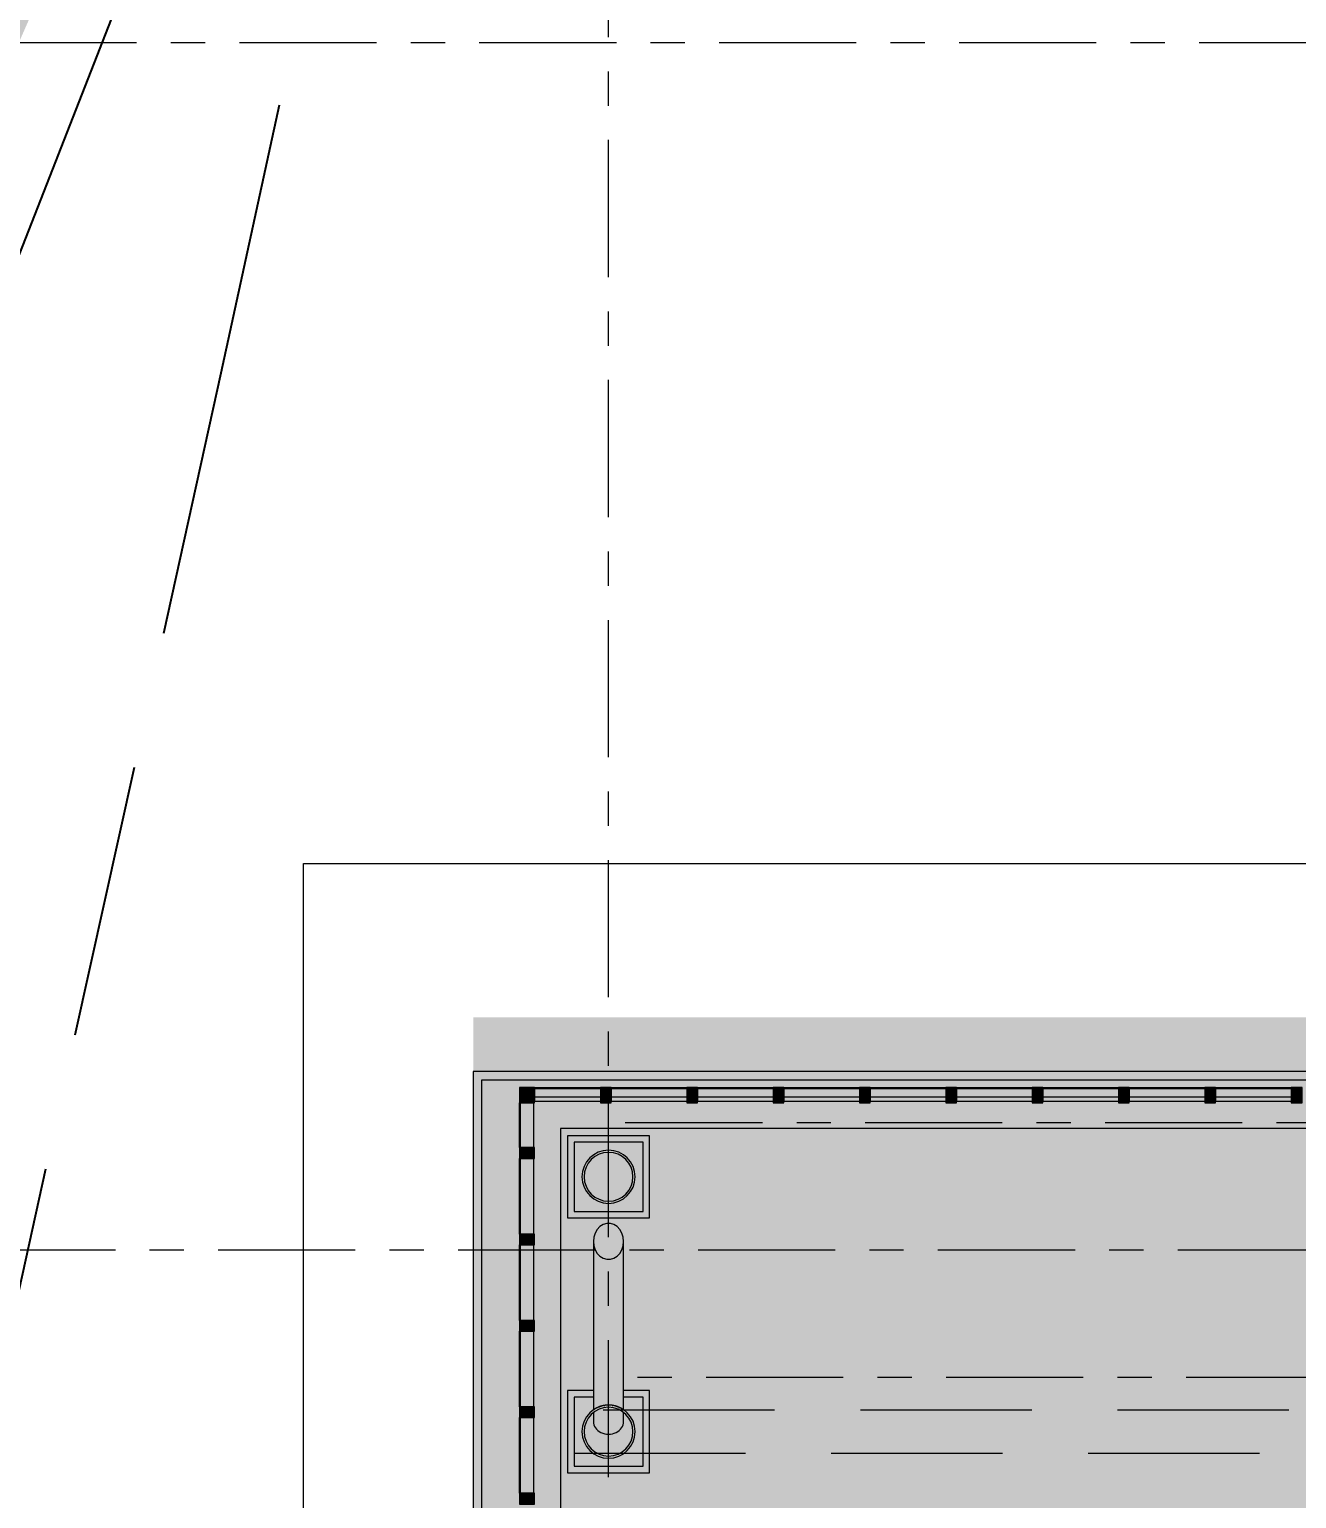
# Model space of a CAD drawing. Header units: metres. Extents: x 1156 to 2335, y -13 to 268.
# Drawn here: x 1236.02 to 1241.89, y 190.44 to 197.24 of the extents above; entities that cross this region are included whole.
import ezdxf

# ---------------------------------------------------------------- set-up
doc = ezdxf.new("R2010")
doc.units = ezdxf.units.M
doc.header["$LTSCALE"] = 0.05
doc.header["$PDMODE"] = 1
for name, pattern in [('Contínua', [0]), ('DASHEDX2', [38.1, 25.4, -12.7]), ('Grid Line', [0.022225, 0.0127, -0.003175, 0.003175, -0.003175]), ('HIDDEN2', [4.7625, 3.175, -1.5875]), ('Overhead 1_16_', [0.00258, 0.001587, -0.000992188])]:
    doc.linetypes.add(name, pattern=pattern)
doc.layers.get('0').update_dxf_attribs({"lineweight": 0})
for name, color, linetype, lineweight in [('A-FLOR', 7, 'Continuous', 9), ('A-FLOR-OVHD', 7, 'Overhead 1_16_', 5), ('A-GENM', 7, 'Continuous', 5), ('A-GENM-4', 7, 'Continuous', 9), ('A-GLAZ-CURT', 7, 'Continuous', 5), ('A-GLAZ-CWMG', 7, 'Continuous', 5), ('A-WALL-1', 7, 'Continuous', 9), ('ARQ_PAREDE', 3, 'Continuous', 5), ('I-WALL', 7, 'Continuous', 9), ('S-FNDN', 7, 'Continuous', 5)]:
    doc.layers.add(name, color=color, linetype=linetype, lineweight=lineweight)
for name, color, linetype, lineweight, true_color in [('A-GENM-2', 7, 'Continuous', 5, 0xe9e9e9), ('A-GENM-3', 7, 'Continuous', 5, 0xaeaeae), ('A-GLAZ-CWMG-1', 7, 'Continuous', 5, 0x74756c), ('A-WALL-PATT-8', 9, 'Continuous', 9, 0x808080), ('S-FNDN-1', 7, 'Continuous', 9, 0xd3d1cb), ('S-GRID-1', 7, 'Grid Line', 5, 0x0080c0)]:
    doc.layers.add(name, color=color, linetype=linetype, lineweight=lineweight, true_color=true_color)
for name, color, linetype in [('ARQ_RUA', 2, 'Continuous'), ('DIVISA', 3, 'Continuous'), ('FORIR', 4, 'Continuous'), ('G', 1, 'Continuous'), ('sh- talude', 64, 'Continuous'), ('talude', 2, 'Continuous')]:
    doc.layers.add(name, color=color, linetype=linetype)
doc.styles.get("Standard").update_dxf_attribs({"font": 'stylu.ttf'})
doc.linetypes.add('CERCA250', pattern='A,0.410908,["x",Standard,S=0.27172,R=0,X=0,Y=-0.08998],0.000108,-0.179726,0.411016,0', length=1.001758)
pattern_1 = [(180, (0, 0), (-2e-17, -0.15), [])]

# ---------------------------------------------------------------- blocks, each defined once
blk = doc.blocks.new('3D_INFOTEXT')
blk.add_point((0, 0))
at = {"flags": 1}
for tag, p in [('MAR_PEZ', (7.2, 4.1)), ('POS_PEZ', (7.6, -4.3)), ('HANDLE', (7, -38.5)), ('LUN_PRO', (7.2, -21.9)), ('NOM_PRO', (7.6, -13.2)), ('MAT_PRO', (7.6, -30.1))]:
    blk.add_attdef(tag, p, '', height=5.26, dxfattribs=at)
blk = doc.blocks.new('3D_INFOM')
blk.add_point((0, 0))
at = {"layer": 'FORIR', "flags": 1}
for tag, p in [('MARK', (7.6, -4.3)), ('TRA_PEZ', (7.6, -26.3)), ('QTA_PEZ', (7.6, -18.5)), ('NUM_DIS', (7.6, -11.7)), ('DES_PEZ', (7.6, -33.8)), ('TIP_PEZ', (45.7, -18.5)), ('COS_PEZ', (45.7, -26.3)), ('NOT_PEZ', (45.7, -11.7))]:
    blk.add_attdef(tag, p, '', height=5, dxfattribs=at)
blk = doc.blocks.new('PILAR - PILAR-3936892-Térreo')
at = {"layer": 'A-GENM-2'}
h = blk.add_hatch(color=256, dxfattribs=at)
h.paths.add_polyline_path([(0, -0.713), (0.038, -0.707), (0.0723, -0.6895), (0.1004, -0.6605), (0.1175, -0.6249), (0.123, -0.59), (0.117, -0.552), (0.0995, -0.5177), (0.0668, -0.4877), (0.0334, -0.4723), (0, -0.467), (-0.0438, -0.4759), (-0.0723, -0.4905), (-0.0995, -0.5177), (-0.1175, -0.5551), (-0.123, -0.59), (-0.117, -0.628), (-0.0995, -0.6623), (-0.0664, -0.6925), (-0.0349, -0.7075), (-0.0218, -0.7095)])
h.paths.add_polyline_path([(0, -0.703), (-0.0349, -0.6975), (-0.0664, -0.6814), (-0.0914, -0.6564), (-0.1075, -0.6249), (-0.113, -0.59), (-0.1059, -0.552), (-0.0914, -0.5236), (-0.0606, -0.4956), (-0.0334, -0.4823), (0.0028, -0.4774), (0.0398, -0.485), (0.07, -0.5022), (0.0914, -0.5236), (0.1075, -0.5551), (0.113, -0.59), (0.1059, -0.628), (0.0874, -0.6605), (0.0664, -0.6814), (0.0349, -0.6975)])
h.paths.add_polyline_path([(0.0084, 0.208), (0.0248, 0.2128), (0.0438, 0.2264), (0.0524, 0.2355), (0.0631, 0.2556), (0.068, 0.2709), (0.07, 0.2908), (0.068, 0.3108), (0.062, 0.3296), (0.0524, 0.3462), (0.0398, 0.3595), (0.0193, 0.3705), (0.0084, 0.3737), (-0.0084, 0.3737), (-0.0248, 0.3689), (-0.0398, 0.3595), (-0.0524, 0.3462), (-0.062, 0.3296), (-0.068, 0.3108), (-0.07, 0.2908), (-0.068, 0.2709), (-0.0582, 0.2455), (-0.0518, 0.2349), (-0.0334, 0.2182), (-0.0193, 0.2112), (-0.0084, 0.208), (0, 0.208)])
h.paths.add_polyline_path([(0, 0.467), (0.0409, 0.4745), (0.0723, 0.4905), (0.0995, 0.5177), (0.118, 0.5584), (0.123, 0.59), (0.117, 0.628), (0.0995, 0.6623), (0.0664, 0.6925), (0.0349, 0.7075), (-0.0064, 0.712), (-0.038, 0.707), (-0.0723, 0.6895), (-0.0995, 0.6623), (-0.1175, 0.6249), (-0.123, 0.59), (-0.117, 0.552), (-0.0995, 0.5177), (-0.0664, 0.4875), (-0.0349, 0.4725)])
h.paths.add_polyline_path([(0, 0.477), (-0.0349, 0.4825), (-0.0664, 0.4986), (-0.0914, 0.5236), (-0.1075, 0.5551), (-0.113, 0.59), (-0.1059, 0.628), (-0.0914, 0.6564), (-0.0664, 0.6814), (-0.0349, 0.6975), (0, 0.703), (0.0349, 0.6975), (0.0664, 0.6814), (0.0914, 0.6564), (0.1075, 0.6249), (0.113, 0.59), (0.1059, 0.552), (0.0914, 0.5236), (0.0664, 0.4986), (0.0349, 0.4825)])
at = {"layer": 'A-GENM-3'}
h = blk.add_hatch(color=256, dxfattribs=at)
h.paths.add_polyline_path([(0.0995, -0.75), (0.16, -0.75), (0.16, -0.43), (0.07, -0.43), (0.068, -0.4875), (0.0518, -0.4784), (0.062, -0.4852), (0.0723, -0.4905), (0.1025, -0.5236), (0.1175, -0.5551), (0.123, -0.59), (0.117, -0.628), (0.0995, -0.6623), (0.0664, -0.6925), (0.0349, -0.7075), (0, -0.713), (-0.038, -0.707), (-0.0723, -0.6895), (-0.1025, -0.6564), (-0.1175, -0.6249), (-0.123, -0.59), (-0.117, -0.552), (-0.0995, -0.5177), (-0.0668, -0.4877), (-0.07, -0.4889), (-0.0723, -0.43), (-0.16, -0.43), (-0.16, -0.75), (0.0723, -0.75)])
h.paths.add_polyline_path([(0, -0.703), (0.038, -0.6959), (0.0664, -0.6814), (0.0914, -0.6564), (0.1075, -0.6249), (0.113, -0.59), (0.1059, -0.552), (0.0914, -0.5236), (0.07, -0.5022), (0.068, -0.556), (0.0664, -0.5607), (0.0582, -0.5751), (0.0438, -0.5883), (0.026, -0.597), (0.0099, -0.6007), (-0.01, -0.6007), (-0.026, -0.597), (-0.0398, -0.5908), (-0.0536, -0.5801), (-0.0637, -0.5661), (-0.068, -0.556), (-0.07, -0.5431), (-0.07, -0.5022), (-0.0914, -0.5236), (-0.1075, -0.5551), (-0.113, -0.59), (-0.1059, -0.628), (-0.0874, -0.6605), (-0.0664, -0.6814), (-0.0349, -0.6975)])
h.paths.add_polyline_path([(0.0373, -0.4729), (0.0193, -0.4685), (0.0291, -0.4716), (0.0349, -0.4725)])
h.paths.add_polyline_path([(0.038, 0.43), (0.16, 0.43), (0.16, 0.75), (-0.16, 0.75), (-0.16, 0.43), (0.0349, 0.43)])
h.paths.add_polyline_path([(0, 0.467), (-0.0409, 0.4745), (-0.0723, 0.4905), (-0.1025, 0.5236), (-0.1175, 0.5551), (-0.123, 0.59), (-0.117, 0.628), (-0.0995, 0.6623), (-0.0664, 0.6925), (-0.0349, 0.7075), (0, 0.713), (0.038, 0.707), (0.0723, 0.6895), (0.1025, 0.6564), (0.1175, 0.6249), (0.123, 0.59), (0.117, 0.552), (0.0995, 0.5177), (0.0664, 0.4875), (0.0349, 0.4725)])
h.paths.add_polyline_path([(0, 0.477), (0.038, 0.4841), (0.0664, 0.4986), (0.0914, 0.5236), (0.1075, 0.5551), (0.113, 0.59), (0.1059, 0.628), (0.0914, 0.6564), (0.0664, 0.6814), (0.0349, 0.6975), (0, 0.703), (-0.038, 0.6959), (-0.0664, 0.6814), (-0.0914, 0.6564), (-0.1075, 0.6249), (-0.113, 0.59), (-0.1059, 0.552), (-0.0914, 0.5236), (-0.0664, 0.4986), (-0.0349, 0.4825)])
h = blk.add_hatch(color=256, dxfattribs=at)
h.paths.add_polyline_path([(0, -0.6018), (0.0248, -0.5974), (0.0398, -0.5908), (0.0536, -0.5801), (0.0632, -0.5671), (0.068, -0.556), (0.07, -0.5431), (0.068, -0.5001), (0.0606, -0.4956), (0.0334, -0.4823), (-0.0028, -0.4774), (-0.0398, -0.485), (-0.07, -0.5022), (-0.068, -0.556), (-0.0664, -0.5607), (-0.0577, -0.5756), (-0.0444, -0.5879), (-0.0349, -0.5939), (-0.01, -0.6007), (0, -0.6018)])
h.paths.add_polyline_path([(0.07, -0.4889), (0.068, 0.2709), (0.062, 0.2521), (0.0524, 0.2355), (0.0398, 0.2222), (0.0193, 0.2112), (0.0084, 0.208), (-0.0084, 0.208), (-0.0248, 0.2128), (-0.0398, 0.2222), (-0.0524, 0.2355), (-0.062, 0.2521), (-0.068, 0.2709), (-0.07, 0.2709), (-0.068, -0.4875), (-0.0518, -0.4784), (-0.0334, -0.4716), (-0.0193, -0.4685), (0, -0.467), (0.0334, -0.4716), (0.0598, -0.4825), (0.0691, -0.4883)])
at = {"layer": 'A-GENM'}
for p, q in [((0.16, 0.75), (-0.16, 0.75)), ((-0.16, 0.75), (-0.16, 0.43)), ((0.16, 0.43), (0.16, 0.75)), ((-0.16, 0.43), (0.16, 0.43)), ((-0.07, 0.2908), (-0.07, -0.4889)), ((0.07, -0.4889), (0.07, 0.2908)), ((-0.07, -0.43), (-0.16, -0.43)), ((-0.16, -0.43), (-0.16, -0.75)), ((0.16, -0.43), (0.07, -0.43)), ((0.16, -0.75), (0.16, -0.43)), ((-0.07, -0.5022), (-0.07, -0.5431)), ((0.07, -0.5431), (0.07, -0.5022)), ((-0.16, -0.75), (0.16, -0.75))]:
    blk.add_line(p, q, dxfattribs=at)
blk.add_ellipse((0, -0.5431), major_axis=(-0.07, 0), ratio=0.838671, start_param=0, end_param=3.141593, dxfattribs=at)
for points, knots in [([(-0.0391, -0.4734), (-0.0399, -0.4736), (-0.0415, -0.4742), (-0.0438, -0.475), (-0.046, -0.4759), (-0.0487, -0.4771), (-0.0531, -0.479), (-0.0584, -0.4817), (-0.0633, -0.4845), (-0.067, -0.4868), (-0.0694, -0.4884), (-0.07, -0.4888), (-0.07, -0.4889)], [0.6397475, 0.6397475, 0.6397475, 0.6397475, 0.6527778, 0.6666667, 0.6805556, 0.6944444, 0.7222222, 0.7777778, 0.8333333, 0.8888889, 0.9444444, 1, 1, 1, 1]), ([(0.0384, -0.4731), (0.0377, -0.4729), (0.0365, -0.4725), (0.0351, -0.4721), (0.0341, -0.4718), (0.0334, -0.4716), (0.0326, -0.4714), (0.0316, -0.4711), (0.0297, -0.4706), (0.0269, -0.47), (0.0239, -0.4693), (0.0213, -0.4689), (0.0197, -0.4686), (0.0182, -0.4684), (0.0168, -0.4681), (0.0149, -0.4679), (0.0125, -0.4676), (0.0092, -0.4673), (0.0049, -0.4671), (0, -0.467), (-0.005, -0.4671), (-0.0101, -0.4674), (-0.0141, -0.4678), (-0.0168, -0.4682), (-0.0183, -0.4684), (-0.0193, -0.4685), (-0.0204, -0.4687), (-0.0217, -0.4689), (-0.024, -0.4693), (-0.027, -0.47), (-0.0297, -0.4706), (-0.0316, -0.4711), (-0.0326, -0.4714), (-0.0334, -0.4716), (-0.0341, -0.4718), (-0.0351, -0.4721), (-0.0365, -0.4725), (-0.0377, -0.4729), (-0.0383, -0.4731)], [0.3642277, 0.3642277, 0.3642277, 0.3642277, 0.375, 0.3819444, 0.3854167, 0.3888889, 0.3923611, 0.3958333, 0.4027778, 0.4166667, 0.4305556, 0.4375, 0.4444444, 0.4479167, 0.4513889, 0.4583333, 0.4652778, 0.4722222, 0.4861111, 0.5, 0.5138889, 0.5277778, 0.5416667, 0.5486111, 0.5520833, 0.5555556, 0.5590278, 0.5625, 0.5694444, 0.5833333, 0.5972222, 0.6041667, 0.6076389, 0.6111111, 0.6145833, 0.6180556, 0.625, 0.6357675, 0.6357675, 0.6357675, 0.6357675]), ([(0.07, -0.4889), (0.07, -0.4888), (0.0694, -0.4884), (0.067, -0.4868), (0.0633, -0.4845), (0.0584, -0.4817), (0.0531, -0.479), (0.0487, -0.4771), (0.046, -0.4759), (0.0438, -0.475), (0.0415, -0.4742), (0.0399, -0.4736), (0.0391, -0.4734)], [0, 0, 0, 0, 0.0555556, 0.1111111, 0.1666667, 0.2222222, 0.2777778, 0.3055556, 0.3194444, 0.3333333, 0.3472222, 0.3602474, 0.3602474, 0.3602474, 0.3602474]), ([(0.0391, -0.4734), (0.0406, -0.4739), (0.0425, -0.4745), (0.0442, -0.4752), (0.0444, -0.4753)], [0.65538924, 0.65538924, 0.65538924, 0.65538924, 0.67763158, 0.68193346, 0.68193346, 0.68193346, 0.68193346]), ([(-0.0597, -0.4825), (-0.059, -0.4821), (-0.0578, -0.4814), (-0.0565, -0.4807), (-0.056, -0.4805)], [0.21768508, 0.21768508, 0.21768508, 0.21768508, 0.23684211, 0.2476639, 0.2476639, 0.2476639, 0.2476639]), ([(-0.0029, -0.477), (-0.0019, -0.477), (0, -0.477), (0.0019, -0.477), (0.0029, -0.477)], [0.49274808, 0.49274808, 0.49274808, 0.49274808, 0.5, 0.50738959, 0.50738959, 0.50738959, 0.50738959]), ([(0.0475, -0.4766), (0.0477, -0.4766), (0.0491, -0.4772), (0.051, -0.4781), (0.0527, -0.4789), (0.0531, -0.4791)], [0.69854014, 0.69854014, 0.69854014, 0.69854014, 0.70065789, 0.72368421, 0.73212648, 0.73212648, 0.73212648, 0.73212648]), ([(0.056, -0.4805), (0.0568, -0.4809), (0.0581, -0.4816), (0.0592, -0.4822), (0.0597, -0.4825)], [0.75236495, 0.75236495, 0.75236495, 0.75236495, 0.76973684, 0.78235961, 0.78235961, 0.78235961, 0.78235961])]:
    blk.add_open_spline(points, degree=3, knots=knots, dxfattribs=at)
for points in [[(-0.0445, -0.4753), (-0.0427, -0.4747), (-0.0409, -0.474), (-0.0391, -0.4734)], [(-0.0382, -0.4731), (-0.0368, -0.4726), (-0.0353, -0.4722), (-0.0338, -0.4717)], [(-0.0202, -0.4687), (-0.0191, -0.4685), (-0.0181, -0.4683), (-0.017, -0.4682)], [(0.017, -0.4682), (0.0181, -0.4683), (0.0191, -0.4685), (0.0202, -0.4687)], [(0.0338, -0.4717), (0.0353, -0.4722), (0.0368, -0.4726), (0.0382, -0.4731)], [(-0.0531, -0.4791), (-0.0514, -0.4783), (-0.0496, -0.4774), (-0.0476, -0.4766)]]:
    blk.add_open_spline(points, degree=3, dxfattribs=at)
at = {"layer": 'A-GENM-4', "flags": 128}
for points in [[(0.07, 0.2908), (0.068, 0.3108), (0.062, 0.3296), (0.0524, 0.3462), (0.0398, 0.3595), (0.0248, 0.3689), (0.0084, 0.3737), (-0.0084, 0.3737), (-0.0248, 0.3689), (-0.0398, 0.3595), (-0.0524, 0.3462), (-0.062, 0.3296), (-0.068, 0.3108), (-0.07, 0.2908)], [(-0.07, 0.2908), (-0.068, 0.2709), (-0.062, 0.2521), (-0.0524, 0.2355), (-0.0398, 0.2222), (-0.0248, 0.2128), (-0.0084, 0.208), (0.0084, 0.208), (0.0248, 0.2128), (0.0398, 0.2222), (0.0524, 0.2355), (0.062, 0.2521), (0.068, 0.2709), (0.07, 0.2908)]]:
    blk.add_lwpolyline(points, dxfattribs=at)
at = {"layer": 'A-GENM-4'}
for centre, radius, start, end in [((0, 0.59), 0.123, 360, 180), ((0, 0.59), 0.113, 0, 180), ((0, 0.59), 0.123, 180, 360), ((0, 0.59), 0.113, 180, 0), ((0, -0.59), 0.123, 360, 180), ((0, -0.59), 0.113, 0, 180), ((0, -0.59), 0.123, 180, 360), ((0, -0.59), 0.113, 180, 0)]:
    blk.add_arc(centre, radius, start, end, dxfattribs=at)
blk = doc.blocks.new('Rectangular Mullion - 70mm x 70mm aluminio-4481702-Térreo')
at = {"layer": 'A-GLAZ-CWMG-1'}
blk.add_hatch(color=256, dxfattribs=at).paths.add_polyline_path([(-0.07, 0.035), (0, 0.035), (0, -0.035), (-0.07, -0.035), (-0.07, 0.03)])
at = {"layer": 'A-GLAZ-CWMG'}
for p, q in [((-0.07, -0.035), (-0.07, 0.035)), ((-0.07, 0.035), (0, 0.035)), ((0, 0.035), (0, -0.035)), ((0, -0.035), (-0.07, -0.035))]:
    blk.add_line(p, q, dxfattribs=at)
blk = doc.blocks.new('Rectangular Mullion - 80mm x 50mm aluminio-4464545-Térreo')
at = {"layer": 'A-GLAZ-CWMG-1'}
blk.add_hatch(color=256, dxfattribs=at).paths.add_polyline_path([(-0.025, -0.035), (-0.025, 0.035), (0.025, 0.035), (0.025, -0.035)])
at = {"layer": 'A-GLAZ-CWMG'}
for p, q in [((-0.025, -0.035), (-0.025, 0.035)), ((-0.025, 0.035), (0.025, 0.035)), ((0.025, 0.035), (0.025, -0.035)), ((0.025, -0.035), (-0.025, -0.035))]:
    blk.add_line(p, q, dxfattribs=at)
blk = doc.blocks.new('System Panel - COMOVENTE-V45-Térreo')
at = {"layer": 'A-GLAZ-CURT'}
h = blk.add_hatch(dxfattribs=at)
h.set_pattern_fill('FP_15', color=256, style=0, pattern_type=2)
h.set_pattern_definition(pattern_1)
h.paths.add_polyline_path([(-0.175, -0.03), (0.175, -0.03), (0.175, 0.03), (-0.175, 0.03)])
for p, q in [((-0.175, 0.03), (0.175, 0.03)), ((-0.175, 0.03), (-0.175, -0.03)), ((0.175, 0.03), (0.175, -0.03)), ((0.175, -0.03), (-0.175, -0.03))]:
    blk.add_line(p, q, dxfattribs=at)
blk = doc.blocks.new('System Panel - COMOVENTE-4761083-Térreo')
at = {"layer": 'A-GLAZ-CURT'}
h = blk.add_hatch(dxfattribs=at)
h.set_pattern_fill('FP_14', color=256, style=0, pattern_type=2)
h.set_pattern_definition(pattern_1)
h.paths.add_polyline_path([(-0.104, 0.03), (-0.104, -0.03), (0.104, -0.03), (0.104, 0.03), (-0.016, 0.03)])
for p, q in [((-0.104, 0.03), (0.104, 0.03)), ((-0.104, 0.03), (-0.104, -0.03)), ((0.104, 0.03), (0.104, -0.03)), ((0.104, -0.03), (-0.104, -0.03))]:
    blk.add_line(p, q, dxfattribs=at)
blk = doc.blocks.new('Rectangular Mullion - 70mm x 70mm aluminio-4480076-Térreo')
at = {"layer": 'A-GLAZ-CWMG'}
for p, q in [((0, 0.035), (-0.07, 0.035)), ((-0.07, 0.035), (-0.07, -0.035)), ((0, -0.035), (0, 0.035)), ((-0.07, -0.035), (0, -0.035))]:
    blk.add_line(p, q, dxfattribs=at)
blk = doc.blocks.new('System Panel - COMOVENTE-V46-Térreo')
at = {"layer": 'A-GLAZ-CURT'}
h = blk.add_hatch(dxfattribs=at)
h.set_pattern_fill('FP_16', color=256, style=0, pattern_type=2)
h.set_pattern_definition(pattern_1)
h.paths.add_polyline_path([(0.1525, -0.03), (0.1525, 0.03), (-0.1525, 0.03), (-0.1525, -0.03), (0.0525, -0.03)])
for p, q in [((-0.1525, 0.03), (0.1525, 0.03)), ((-0.1525, 0.03), (-0.1525, -0.03)), ((0.1525, 0.03), (0.1525, -0.03)), ((0.1525, -0.03), (-0.1525, -0.03))]:
    blk.add_line(p, q, dxfattribs=at)
blk = doc.blocks.new('A$C48630bea')
at = {"layer": 'A-WALL-PATT-8'}
h = blk.add_hatch(color=256, dxfattribs=at)
h.paths.add_polyline_path([(21.7213, 64.2217), (21.7553, 64.2217), (21.7553, 64.2617), (21.3538, 64.2617), (21.3538, 64.2217), (21.5971, 64.2217)])
h.paths.add_polyline_path([(15.6768, 64.2217), (20.2538, 64.2217), (20.2538, 64.2617), (15.2787, 64.2617), (15.2787, 64.2217), (15.4981, 64.2217)])
h.paths.add_polyline_path([(94.3183, 64.2217), (94.5319, 64.2217), (94.5319, 64.2617), (82.0553, 64.2617), (82.0553, 64.2217), (94.2404, 64.2217)])
h = blk.add_hatch(color=256, dxfattribs=at)
h.paths.add_polyline_path([(15.2787, 23.256), (15.3187, 23.256), (15.3187, 37.3435), (15.2787, 37.3435), (15.2787, 23.556)])
h.paths.add_polyline_path([(15.3187, 43.0435), (15.3187, 64.2217), (15.2787, 64.2217), (15.2804, 43.0435)])
at = {"layer": 'S-FNDN-1'}
h = blk.add_hatch(color=256, dxfattribs=at)
h.paths.add_polyline_path([(16.0653, 63.5835), (16.0953, 63.5835), (16.0953, 63.9635), (15.7153, 63.9635), (15.7153, 63.5835), (15.7673, 63.5835)])
h.paths.add_polyline_path([(16.0653, 63.6135), (15.7453, 63.6135), (15.7453, 63.9335), (16.0653, 63.9335), (16.0653, 63.6579)])
blk.add_hatch(color=256, dxfattribs=at).paths.add_polyline_path([(15.7153, 62.4035), (16.0953, 62.4035), (16.0953, 62.7835), (15.9753, 62.7835), (15.9753, 62.7535), (16.0653, 62.7535), (16.0653, 62.4335), (15.7453, 62.4335), (15.7453, 62.7535), (15.8353, 62.7535), (15.8353, 62.7835), (15.7153, 62.7835), (15.7153, 62.4335)])
at = {"layer": 'A-FLOR'}
for p, q in [((14.4923, 65.2235), (20.7553, 65.2235)), ((14.4923, 43.3935), (14.4923, 65.2235))]:
    blk.add_line(p, q, dxfattribs=at)
at = {"layer": 'A-FLOR-OVHD', "linetype": 'HIDDEN2'}
blk.add_line((15.7453, 62.6935), (15.7453, 62.4935), dxfattribs=at)
at = {"layer": 'A-FLOR-OVHD', "linetype": 'HIDDEN2', "ltscale": 5}
for p, q in [((94.0653, 62.6935), (15.7453, 62.6935)), ((15.7453, 62.4935), (94.0653, 62.4935))]:
    blk.add_line(p, q, dxfattribs=at)
at = {"layer": 'A-WALL-1'}
for p, q in [((15.2787, 64.2617), (15.2787, 43.0435)), ((20.2938, 64.2617), (15.2787, 64.2617)), ((15.3187, 43.0835), (15.3187, 64.2217)), ((15.3187, 64.2217), (20.2538, 64.2217))]:
    blk.add_line(p, q, dxfattribs=at)
at = {"layer": 'I-WALL'}
for p, q in [((15.5623, 64.1865), (15.8673, 64.1865)), ((15.9173, 64.1865), (16.2673, 64.1865)), ((16.3173, 64.1865), (16.6673, 64.1865)), ((16.7173, 64.1865), (17.0673, 64.1865)), ((17.1173, 64.1865), (17.4673, 64.1865)), ((17.5173, 64.1865), (17.8673, 64.1865)), ((17.9173, 64.1865), (18.2673, 64.1865)), ((18.3173, 64.1865), (18.6673, 64.1865)), ((18.7173, 64.1865), (19.0673, 64.1865)), ((15.4923, 63.9085), (15.4923, 64.1165)), ((20.2538, 63.9965), (15.6823, 63.9965)), ((15.6823, 63.9965), (15.6823, 43.0835)), ((15.4923, 63.5085), (15.4923, 63.8585)), ((15.4923, 63.1085), (15.4923, 63.4585)), ((15.4923, 62.7085), (15.4923, 63.0585)), ((15.4923, 62.3085), (15.4923, 62.6585))]:
    blk.add_line(p, q, dxfattribs=at)
at = {"layer": 'S-FNDN'}
for p, q in [((16.0953, 63.9635), (15.7153, 63.9635)), ((15.7153, 63.9635), (15.7153, 63.5835)), ((16.0953, 63.5835), (16.0953, 63.9635)), ((15.7153, 63.5835), (16.0953, 63.5835)), ((15.8353, 62.7835), (15.7153, 62.7835)), ((15.7153, 62.7835), (15.7153, 62.4035)), ((16.0953, 62.7835), (15.9753, 62.7835)), ((16.0953, 62.4035), (16.0953, 62.7835)), ((15.7153, 62.4035), (16.0953, 62.4035))]:
    blk.add_line(p, q, dxfattribs=at)
at = {"layer": 'A-GENM'}
blk.add_blockref('PILAR - PILAR-3936892-Térreo', (15.9053, 63.1835), dxfattribs=at)
at = {"layer": 'A-GLAZ-CURT'}
for name, p in [('System Panel - COMOVENTE-V46-Térreo', (15.7148, 64.1515)), ('System Panel - COMOVENTE-V45-Térreo', (16.0923, 64.1515)), ('System Panel - COMOVENTE-V45-Térreo', (16.4923, 64.1515)), ('System Panel - COMOVENTE-V45-Térreo', (16.8923, 64.1515)), ('System Panel - COMOVENTE-V45-Térreo', (17.2923, 64.1515)), ('System Panel - COMOVENTE-V45-Térreo', (17.6923, 64.1515)), ('System Panel - COMOVENTE-V45-Térreo', (18.0923, 64.1515)), ('System Panel - COMOVENTE-V45-Térreo', (18.4923, 64.1515)), ('System Panel - COMOVENTE-V45-Térreo', (18.8923, 64.1515))]:
    blk.add_blockref(name, p, dxfattribs=at)
at = {"layer": 'A-GLAZ-CURT', "rotation": 89.99999999999972}
for name, p in [('System Panel - COMOVENTE-4761083-Térreo', (15.5273, 64.0125)), ('System Panel - COMOVENTE-V45-Térreo', (15.5273, 63.6835)), ('System Panel - COMOVENTE-V45-Térreo', (15.5273, 63.2835)), ('System Panel - COMOVENTE-V45-Térreo', (15.5273, 62.8835)), ('System Panel - COMOVENTE-V45-Térreo', (15.5273, 62.4835))]:
    blk.add_blockref(name, p, dxfattribs=at)
at = {"layer": 'A-GLAZ-CWMG', "extrusion": (0, 0, -1)}
for name, p, rotation in [('Rectangular Mullion - 70mm x 70mm aluminio-4481702-Térreo', (-15.5273, 64.1865), 90.00000000000027), ('Rectangular Mullion - 80mm x 50mm aluminio-4464545-Térreo', (-15.8923, 64.1515), 180), ('Rectangular Mullion - 80mm x 50mm aluminio-4464545-Térreo', (-16.2923, 64.1515), 180), ('Rectangular Mullion - 80mm x 50mm aluminio-4464545-Térreo', (-16.6923, 64.1515), 180), ('Rectangular Mullion - 80mm x 50mm aluminio-4464545-Térreo', (-17.0923, 64.1515), 180), ('Rectangular Mullion - 80mm x 50mm aluminio-4464545-Térreo', (-17.4923, 64.1515), 180), ('Rectangular Mullion - 80mm x 50mm aluminio-4464545-Térreo', (-17.8923, 64.1515), 180), ('Rectangular Mullion - 80mm x 50mm aluminio-4464545-Térreo', (-18.2923, 64.1515), 180), ('Rectangular Mullion - 80mm x 50mm aluminio-4464545-Térreo', (-18.6923, 64.1515), 180), ('Rectangular Mullion - 80mm x 50mm aluminio-4464545-Térreo', (-19.0923, 64.1515), 180), ('Rectangular Mullion - 80mm x 50mm aluminio-4464545-Térreo', (-15.5273, 63.8835), 90.00000000000027), ('Rectangular Mullion - 80mm x 50mm aluminio-4464545-Térreo', (-15.5273, 63.4835), 90.00000000000027), ('Rectangular Mullion - 80mm x 50mm aluminio-4464545-Térreo', (-15.5273, 63.0835), 90.00000000000027), ('Rectangular Mullion - 80mm x 50mm aluminio-4464545-Térreo', (-15.5273, 62.6835), 90.00000000000027), ('Rectangular Mullion - 80mm x 50mm aluminio-4464545-Térreo', (-15.5273, 62.2835), 90.00000000000027)]:
    blk.add_blockref(name, p, dxfattribs=dict(at, rotation=rotation))
at = {"layer": 'A-GLAZ-CWMG', "rotation": 180}
blk.add_blockref('Rectangular Mullion - 70mm x 70mm aluminio-4480076-Térreo', (15.4923, 64.1515), dxfattribs=at)

msp = doc.modelspace()

# ---------------------------------------------------------------- hatches: boundary and pattern name
at = {"layer": 'ARQ_PAREDE', "true_color": 0xf7f281}
h = msp.add_hatch(color=51, dxfattribs=at)
h.dxf.hatch_style = 1
h.paths.add_polyline_path([(1238.0757, 192.668), (1244.5524, 192.668), (1244.5503, 197.376), (1268.6624, 197.3797), (1268.7024, 197.3797), (1298.5524, 197.3797), (1298.7503, 197.376), (1304.8684, 197.37), (1304.8503, 192.6497), (1317.329, 192.668), (1317.329, 192.3027), (1317.1254, 192.3027), (1317.1254, 149.8545), (1238.0757, 149.8545)])
h.paths.add_polyline_path([(1317.3002, 191.2291), (1317.3002, 139.2102)])
at = {"layer": 'sh- talude'}
h = msp.add_hatch(color=256, dxfattribs=at)
edge = h.paths.add_edge_path()
edge.add_line((1312.7625, 205.0351), (1292.5493, 206.9062))
edge.add_line((1292.5493, 206.9062), (1288.6223, 207.2072))
edge.add_line((1288.6223, 207.2072), (1285.5533, 207.4412))
edge.add_line((1285.5533, 207.4412), (1282.0343, 207.5672))
edge.add_line((1282.0343, 207.5672), (1279.3713, 207.5362))
edge.add_line((1279.3713, 207.5362), (1276.5203, 207.6002))
edge.add_line((1276.5203, 207.6002), (1274.0843, 207.6532))
edge.add_line((1274.0843, 207.6532), (1270.3683, 207.6682))
edge.add_line((1270.3683, 207.6682), (1267.2763, 207.6832))
edge.add_line((1267.2763, 207.6832), (1263.5473, 207.4882))
edge.add_line((1263.5473, 207.4882), (1259.3603, 207.4172))
edge.add_line((1259.3603, 207.4172), (1255.3893, 207.2592))
edge.add_line((1255.3893, 207.2592), (1252.2383, 207.1972))
edge.add_line((1252.2383, 207.1972), (1248.8783, 206.9572))
edge.add_line((1248.8783, 206.9572), (1245.7783, 206.7962))
edge.add_line((1245.7783, 206.7962), (1243.2333, 206.7602))
edge.add_line((1243.2333, 206.7602), (1240.8083, 206.8322))
edge.add_line((1240.8083, 206.8322), (1238.4383, 206.6882))
edge.add_line((1238.4383, 206.6882), (1235.5693, 206.4152))
edge.add_line((1235.5693, 206.4152), (1234.8133, 206.2562))
edge.add_line((1234.8133, 206.2562), (1234.0843, 205.9572))
edge.add_line((1234.0843, 205.9572), (1233.2083, 205.4562))
edge.add_line((1233.2083, 205.4562), (1232.5573, 204.9592))
edge.add_line((1232.5573, 204.9592), (1232.0403, 204.4122))
edge.add_line((1232.0403, 204.4122), (1231.5643, 203.5252))
edge.add_line((1231.5643, 203.5252), (1231.1633, 202.6932))
edge.add_line((1231.1633, 202.6932), (1230.7913, 201.1292))
edge.add_line((1230.7913, 201.1292), (1229.9023, 199.0652))
edge.add_line((1229.9023, 199.0652), (1229.3253, 197.1352))
edge.add_line((1229.3253, 197.1352), (1228.7263, 194.9192))
edge.add_line((1228.7263, 194.9192), (1228.1513, 192.8452))
edge.add_line((1228.1513, 192.8452), (1227.2283, 190.4052))
edge.add_line((1227.2283, 190.4052), (1226.2213, 187.8382))
edge.add_line((1226.2213, 187.8382), (1225.4373, 185.5572))
edge.add_line((1225.4373, 185.5572), (1224.5773, 183.1922))
edge.add_line((1224.5773, 183.1922), (1223.6923, 180.7422))
edge.add_line((1223.6923, 180.7422), (1222.6003, 178.5432))
edge.add_line((1222.6003, 178.5432), (1221.2983, 176.3212))
edge.add_line((1221.2983, 176.3212), (1219.8573, 174.2532))
edge.add_line((1219.8573, 174.2532), (1219.0523, 171.6592))
edge.add_line((1219.0523, 171.6592), (1220.3203, 173.5492))
edge.add_line((1220.3203, 173.5492), (1221.2813, 174.9962))
edge.add_line((1221.2813, 174.9962), (1222.1743, 176.4812))
edge.add_line((1222.1743, 176.4812), (1224.2773, 180.1242))
edge.add_line((1224.2773, 180.1242), (1225.1113, 181.9892))
edge.add_line((1225.1113, 181.9892), (1225.8333, 184.0162))
edge.add_line((1225.8333, 184.0162), (1226.7913, 186.6852))
edge.add_line((1226.7913, 186.6852), (1227.5533, 188.7752))
edge.add_line((1227.5533, 188.7752), (1228.2163, 190.3842))
edge.add_line((1228.2163, 190.3842), (1228.6693, 191.9922))
edge.add_line((1228.6693, 191.9922), (1229.3993, 193.6362))
edge.add_line((1229.3993, 193.6362), (1229.8563, 195.5032))
edge.add_line((1229.8563, 195.5032), (1230.3273, 196.8182))
edge.add_line((1230.3273, 196.8182), (1230.7373, 198.2282))
edge.add_line((1230.7373, 198.2282), (1231.3893, 199.9412))
edge.add_line((1231.3893, 199.9412), (1232.1013, 201.6372))
edge.add_line((1232.1013, 201.6372), (1232.7043, 202.9992))
edge.add_line((1232.7043, 202.9992), (1233.4113, 203.9652))
edge.add_line((1233.4113, 203.9652), (1234.1103, 204.7712))
edge.add_line((1234.1103, 204.7712), (1235.8883, 205.5532))
edge.add_line((1235.8883, 205.5532), (1238.5183, 205.8332))
edge.add_line((1238.5183, 205.8332), (1241.3463, 205.8672))
edge.add_line((1241.3463, 205.8672), (1243.9033, 205.7992))
edge.add_line((1243.9033, 205.7992), (1246.4843, 205.9412))
edge.add_line((1246.4843, 205.9412), (1248.9408, 206.083))
edge.add_line((1248.9408, 206.083), (1252.2782, 206.3214))
edge.add_line((1252.2782, 206.3214), (1255.4154, 206.3831))
edge.add_line((1255.4154, 206.3831), (1259.3852, 206.5411))
edge.add_line((1259.3852, 206.5411), (1263.5776, 206.6122))
edge.add_line((1263.5776, 206.6122), (1267.2971, 206.8067))
edge.add_line((1267.2971, 206.8067), (1270.3641, 206.7918))
edge.add_line((1270.3641, 206.7918), (1274.073, 206.7768))
edge.add_line((1274.073, 206.7768), (1276.5013, 206.724))
edge.add_line((1276.5013, 206.724), (1279.3666, 206.6597))
edge.add_line((1279.3666, 206.6597), (1282.0237, 206.6906))
edge.add_line((1282.0237, 206.6906), (1285.5043, 206.566))
edge.add_line((1285.5043, 206.566), (1288.5557, 206.3333))
edge.add_line((1288.5557, 206.3333), (1292.4754, 206.0329))
edge.add_line((1292.4754, 206.0329), (1315.6198, 203.8904))
edge.add_line((1315.6198, 203.8904), (1317.3723, 203.1492))
edge.add_line((1317.3723, 203.1492), (1321.2743, 201.9172))
edge.add_line((1321.2743, 201.9172), (1324.4133, 201.1522))
edge.add_line((1324.4133, 201.1522), (1328.1723, 199.1092))
edge.add_line((1328.1723, 199.1092), (1333.3393, 197.7782))
edge.add_line((1333.3393, 197.7782), (1337.5263, 196.3752))
edge.add_line((1337.5263, 196.3752), (1345.0523, 193.5572))
edge.add_line((1345.0523, 193.5572), (1351.5073, 191.1952))
edge.add_line((1351.5073, 191.1952), (1353.8593, 190.3312))
edge.add_line((1353.8593, 190.3312), (1357.9883, 188.1392))
edge.add_line((1357.9883, 188.1392), (1361.0903, 186.1532))
edge.add_line((1361.0903, 186.1532), (1363.8433, 184.0112))
edge.add_line((1363.8433, 184.0112), (1364.8934, 183.1132))
edge.add_arc((1363.9185, 181.9732), 1.5, -90, 49.46231, ccw=False)
edge.add_arc((1363.6208, 181.4927), 1.0621, 286.27932, 414.10627)
edge.add_line((1364.2435, 182.3532), (1360.999, 183.9908))
edge.add_line((1360.999, 183.9908), (1346.2328, 190.0817))
edge.add_arc((1345.0184, 187.3385), 3, 66.1202, 74.81332)
edge.add_line((1345.8042, 190.2337), (1335.3939, 193.0595))
edge.add_line((1335.3939, 193.0595), (1335.0939, 191.5867))
edge.add_line((1335.0939, 191.5867), (1322.3926, 195.0344))
edge.add_line((1322.3926, 195.0344), (1303.1424, 200.172))
edge.add_line((1303.1424, 200.172), (1288.4978, 201.3952))
edge.add_line((1288.4978, 201.3952), (1237.3978, 200.4221))
edge.add_line((1237.3978, 200.4221), (1226.1318, 174.8282))
edge.add_line((1226.1318, 174.8282), (1219.6163, 160.6637))
edge.add_line((1219.6163, 160.6637), (1215.8403, 148.5447))
edge.add_line((1215.8403, 148.5447), (1212.1083, 133.7096))
edge.add_line((1212.1083, 133.7096), (1209.1424, 121.3221))
edge.add_line((1209.1424, 121.3221), (1186.5533, 37.221))
edge.add_line((1186.5533, 37.221), (1183.7692, 25.8351))
edge.add_line((1183.7692, 25.8351), (1183.7692, 24.999))
edge.add_line((1183.7692, 24.999), (1180.3183, 21.9512))
edge.add_line((1180.3183, 21.9512), (1179.6213, 23.7332))
edge.add_line((1179.6213, 23.7332), (1180.1403, 27.0002))
edge.add_line((1180.1403, 27.0002), (1180.5273, 30.4642))
edge.add_line((1180.5273, 30.4642), (1181.7553, 34.1712))
edge.add_line((1181.7553, 34.1712), (1182.6693, 38.2362))
edge.add_line((1182.6693, 38.2362), (1183.8833, 44.2022))
edge.add_line((1183.8833, 44.2022), (1184.8473, 49.8662))
edge.add_line((1184.8473, 49.8662), (1186.1163, 56.3292))
edge.add_line((1186.1163, 56.3292), (1186.8203, 60.9632))
edge.add_line((1186.8203, 60.9632), (1188.1253, 66.4212))
edge.add_line((1188.1253, 66.4212), (1188.8833, 70.9492))
edge.add_line((1188.8833, 70.9492), (1189.9063, 76.0742))
edge.add_line((1189.9063, 76.0742), (1190.8553, 80.9902))
edge.add_line((1190.8553, 80.9902), (1191.6823, 85.4962))
edge.add_line((1191.6823, 85.4962), (1192.6463, 90.4892))
edge.add_line((1192.6463, 90.4892), (1194.0933, 96.9252))
edge.add_line((1194.0933, 96.9252), (1195.3543, 101.8562))
edge.add_line((1195.3543, 101.8562), (1196.4673, 107.6122))
edge.add_line((1196.4673, 107.6122), (1197.4603, 112.5542))
edge.add_line((1197.4603, 112.5542), (1198.5873, 118.1742))
edge.add_line((1198.5873, 118.1742), (1199.8423, 123.9122))
edge.add_line((1199.8423, 123.9122), (1200.6513, 128.5162))
edge.add_line((1200.6513, 128.5162), (1201.9653, 134.0042))
edge.add_line((1201.9653, 134.0042), (1203.0273, 138.7022))
edge.add_line((1203.0273, 138.7022), (1204.0923, 143.8582))
edge.add_line((1204.0923, 143.8582), (1205.1023, 148.6592))
edge.add_line((1205.1023, 148.6592), (1206.2053, 154.1032))
edge.add_line((1206.2053, 154.1032), (1207.3893, 159.2242))
edge.add_line((1207.3893, 159.2242), (1208.4713, 164.1562))
edge.add_line((1208.4713, 164.1562), (1210.0293, 168.2122))
edge.add_line((1210.0293, 168.2122), (1211.7733, 171.7422))
edge.add_line((1211.7733, 171.7422), (1214.4553, 174.6042))
edge.add_line((1214.4553, 174.6042), (1216.3053, 176.7282))
edge.add_line((1216.3053, 176.7282), (1218.1303, 179.5842))
edge.add_line((1218.1303, 179.5842), (1219.6083, 182.9252))
edge.add_line((1219.6083, 182.9252), (1220.6583, 186.6022))
edge.add_line((1220.6583, 186.6022), (1221.8073, 190.1752))
edge.add_line((1221.8073, 190.1752), (1223.6053, 197.7282))
edge.add_line((1223.6053, 197.7282), (1224.7673, 202.4612))
edge.add_line((1224.7673, 202.4612), (1225.5383, 205.0352))
edge.add_line((1225.5383, 205.0352), (1226.5103, 207.3562))
edge.add_line((1226.5103, 207.3562), (1227.3163, 209.1372))
edge.add_line((1227.3163, 209.1372), (1228.3913, 210.9002))
edge.add_line((1228.3913, 210.9002), (1229.5423, 212.0152))
edge.add_line((1229.5423, 212.0152), (1230.5253, 212.3952))
edge.add_line((1230.5253, 212.3952), (1232.2163, 212.9732))
edge.add_line((1232.2163, 212.9732), (1233.9223, 213.6682))
edge.add_line((1233.9223, 213.6682), (1236.6313, 214.0532))
edge.add_line((1236.6313, 214.0532), (1239.3913, 214.1462))
edge.add_line((1239.3913, 214.1462), (1242.4413, 213.7062))
edge.add_line((1242.4413, 213.7062), (1245.5563, 213.3892))
edge.add_line((1245.5563, 213.3892), (1248.6473, 213.1742))
edge.add_line((1248.6473, 213.1742), (1252.6813, 212.8602))
edge.add_line((1252.6813, 212.8602), (1255.3593, 212.7772))
edge.add_line((1255.3593, 212.7772), (1257.7193, 212.5762))
edge.add_line((1257.7193, 212.5762), (1260.5043, 212.3692))
edge.add_line((1260.5043, 212.3692), (1263.7053, 212.2822))
edge.add_line((1263.7053, 212.2822), (1266.9203, 212.1672))
edge.add_line((1266.9203, 212.1672), (1270.4813, 212.0682))
edge.add_line((1270.4813, 212.0682), (1273.7113, 211.9652))
edge.add_line((1273.7113, 211.9652), (1277.1863, 211.8212))
edge.add_line((1277.1863, 211.8212), (1280.8933, 211.4922))
edge.add_line((1280.8933, 211.4922), (1284.4753, 211.2512))
edge.add_line((1284.4753, 211.2512), (1287.9053, 210.6922))
edge.add_line((1287.9053, 210.6922), (1291.4353, 210.0162))
edge.add_line((1291.4353, 210.0162), (1295.9533, 209.1732))
edge.add_line((1295.9533, 209.1732), (1300.0273, 208.0312))
edge.add_line((1300.0273, 208.0312), (1303.3043, 207.7932))
edge.add_line((1303.3043, 207.7932), (1306.7863, 206.9562))
edge.add_line((1306.7863, 206.9562), (1310.0393, 206.0662))
edge.add_line((1310.0393, 206.0662), (1312.7678, 205.0346))

# ---------------------------------------------------------------- linework, layer by layer
at = {"layer": 'ARQ_RUA', "color": 1, "linetype": 'DASHEDX2', "elevation": 0.6843}
msp.add_lwpolyline([(1191.4209, -12.973), (1196.3526, 9.7245), (1201.9729, 35.5276), (1209.8763, 71.3373), (1217.6833, 106.8047), (1222.8194, 130.7378), (1226.6724, 148.4832), (1231.7215, 172.1225), (1236.9083, 195.6518), (1240.2039, 210.7866), (1243.1945, 224.6986), (1245.2192, 234.3784)], dxfattribs=at)
at = {"layer": 'DIVISA', "linetype": 'CERCA250', "ltscale": 20, "elevation": 1.14}
msp.add_lwpolyline([(1243.7843, 214.4602), (1242.6663, 199.8322), (1238.7833, 199.7122), (1237.5873, 199.2982), (1236.7883, 198.2882), (1228.2313, 176.4082), (1222.2383, 165.6312), (1220.3863, 158.7692), (1217.1963, 147.4192), (1213.0063, 134.2102), (1203.8213, 102.1452), (1200.5323, 90.6252), (1195.4823, 73.6032), (1183.6763, 25.3932), (1184.0323, 23.8102), (1185.4963, 23.0242), (1191.7713, 23.1012)], dxfattribs=at)
at = {"layer": 'S-GRID-1', "ltscale": 1000}
for p, q in [((1238.7024, 138.3097, 1.567), (1238.7024, 261.7045, 1.567)), ((1306.5248, 197.1797, 1.567), (1180.6336, 197.1797, 1.567)), ((1317.2024, 192.1797, 1.567), (1238.7024, 192.1797, 1.567)), ((1318.6504, 191.5897, 1.567), (1180.6336, 191.5897, 1.567)), ((1417.5896, 190.9997, 1.567), (1238.7024, 190.9997, 1.567))]:
    msp.add_line(p, q, dxfattribs=at)

# ---------------------------------------------------------------- block references
at = {"xscale": -0.001, "yscale": 0.001, "zscale": 0.001, "rotation": 270}
for p in [(1237.0771, 190.9997, 1.567), (1236.9171, 190.8397, 1.567)]:
    msp.add_blockref('3D_INFOTEXT', p, dxfattribs=at)
at = {"layer": 'G', "xscale": -0.001, "yscale": 0.001, "zscale": 0.001, "rotation": 270}
msp.add_blockref('3D_INFOM', (1238.7024, 190.9997, 1.567), dxfattribs=at)
at = {"layer": 'talude', "linetype": 'Contínua'}
msp.add_blockref('A$C48630bea', (1222.797, 128.1559, 1.567), dxfattribs=at)

doc.saveas('drawing.dxf')
